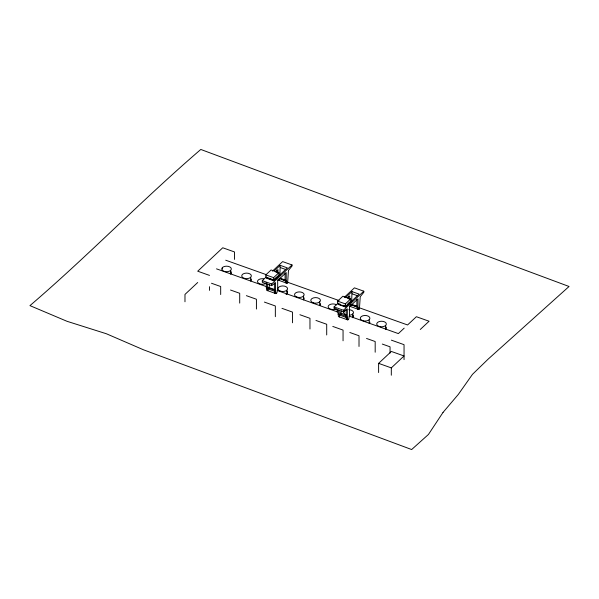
<?xml version="1.0" encoding="UTF-8"?>
<svg xmlns="http://www.w3.org/2000/svg" width="599" height="599" viewBox="0 0 599 599"><rect width="100%" height="100%" fill="white"/><g stroke="black" fill="none" stroke-linecap="round" stroke-linejoin="round"><path stroke-width="0.9" d="M279.86 275.562L280.212 265.342L287.333 267.88L273.608 280.729L266.488 278.198L266.488 277.307M351.643 301.814L351.995 291.593L359.115 294.131L345.391 306.98L338.27 304.449L338.27 303.558L340.644 304.412M268.973 288.404L269.438 284.465M340.756 314.655L341.22 310.716M273.93 279.973L278.857 275.345L278.857 272.725L271.092 269.962L265.836 274.881L265.836 277.502L273.601 280.28L273.93 279.973L267.281 277.592M348.012 303.641L350.64 301.596L350.64 298.976L342.875 296.213L337.619 301.132L337.619 303.753L345.383 306.531L350.64 301.596M197.715 282.503L184.979 294.423L184.979 301.769M266.143 282.661L266.645 290.32L276.019 293.66L275.525 291.136L275.525 282.578L271.676 285.648L262.295 282.309L262.295 280.661L266.368 276.85M272.47 271.13L282.646 261.606L292.027 264.945L292.027 266.031L288.463 270.463L287.625 282.795L287.101 283.29L277.726 279.95M274.342 270.838L280.212 265.342M275.458 271.976L277.958 269.632L277.958 273.062M273.608 280.729L273.601 277.644L278.857 272.725M273.271 280.167L278.857 275.345M271.676 285.648L271.676 284.001L292.027 264.945M267.274 283.919L267.775 290.725L267.775 288.815L268.666 287.977L274.993 290.23M285.079 273.024L285.079 280.736L285.97 282.885L286.494 282.399M276.019 293.66L276.91 292.829L277.681 289.115L277.681 280.549L286.21 272.567L286.21 281.133L287.101 283.29M337.926 309.765L338.428 316.572L347.802 319.911L347.308 317.388L347.308 308.829L343.459 311.899L334.077 308.56L334.077 306.913L338.15 303.101M344.253 297.381L354.436 287.857L363.81 291.196L363.81 292.282L360.246 296.715L359.407 309.047L358.883 309.541L349.509 306.201M345.473 297.703L351.995 291.593M347.24 298.227L349.741 295.884L349.741 299.313M345.391 306.98L345.383 303.895L350.64 298.976M345.054 306.418L345.713 306.224M343.459 311.899L343.459 310.252L363.81 291.196M339.056 310.17L339.558 316.976L339.558 315.067L340.449 314.228L346.776 316.482M356.862 299.275L356.862 306.988L357.753 309.136L358.277 308.65M347.802 319.911L348.693 319.08L349.464 315.366L349.464 306.8L357.992 298.819L357.992 307.384L358.883 309.541M404.198 328.132L398.357 333.598L349.157 316.085M378.613 372.548L378.613 363.361L391.349 351.448L404.048 355.963L391.312 367.883L391.312 375.229M420.266 329.48L429.079 321.236L416.387 316.714L407.582 324.965L359.258 307.759M280.212 267.521L285.745 269.498M351.995 293.772L357.528 295.749M278.528 275.66L278.198 276.424M350.31 301.903L349.981 302.675M280.212 278.191L285.745 280.167M281.792 279.269L284.166 280.115M351.201 304.165L357.528 306.418M279.643 278.722L286.21 281.133M351.995 304.958L355.948 306.366M225.726 260.213L266.136 274.604M287.221 282.114L339.056 300.563M350.64 304.689L357.992 307.384M265.836 274.881L273.601 277.644M337.619 301.132L345.383 303.895M262.295 280.661L271.676 284.001M334.077 306.913L343.459 310.252M216.501 268.854L266.577 286.681M268.337 287.31L274.484 289.497M277.12 290.433L337.739 312.019M340.374 312.955L346.522 315.149M266.143 287.797L267.274 288.201M274.387 283.028L274.387 290.74L275.525 291.136M267.775 288.815L274.889 291.346L274.889 293.263L274.387 290.74M337.926 314.048L339.056 314.453M346.17 309.279L346.17 316.991L347.308 317.388M339.558 315.067L346.671 317.597M209.508 275.405L197.715 271.205L222.746 247.769L234.538 251.969L234.538 259.412M391.357 340.15L404.048 344.672L404.048 359.64M211.492 283.252L220.679 286.517L220.679 294.543M230.518 290.021L239.705 293.293L239.705 303.094M246.369 295.666L256.424 299.245L256.424 309.047M264.399 302.083L275.345 305.984L275.345 316.676M281.972 308.343L292.499 312.094L292.499 322.786M299.897 314.722L309.968 318.309L309.968 329.001M315.95 320.443L326.702 324.269L326.702 334.961M332.782 326.433L343.055 330.094L343.055 340.786M349.823 332.497L359.011 335.769L359.011 346.469M366.536 338.45L375.184 341.527L375.184 352.227M382.297 344.066L390.054 346.821L390.054 353.066M378.613 363.361L391.312 367.883M343.017 305.258L345.391 306.104M350.041 305.168L350.64 306.606L350.64 305.325M346.17 316.991L346.671 319.507L346.671 318.234M385.636 325.474L385.636 329.24A4.822 2.785 0 0 0 386.228 327.144M369.209 319.716L369.209 323.482A4.822 2.785 0 0 0 369.92 322.097M357.753 307.864L357.753 309.136M352.751 313.958L352.751 317.725A4.822 2.785 0 0 0 352.886 314.939M348.611 296.34L348.611 298.908M337.087 309.683L337.087 311.944A4.822 2.785 0 0 0 337.604 311.278M319.716 301.851L319.716 305.617A4.822 2.785 0 0 0 320.3 303.513M303.438 296.146L303.438 299.912A4.822 2.785 0 0 0 304.03 297.808M286.854 290.178L286.854 293.944M285.97 280.976L285.97 282.885M279.381 279.351L278.857 280.354L278.857 279.074M276.828 270.089L276.828 272.657M250.652 277.337L250.652 281.103A4.822 2.785 0 0 0 251.236 279.007M230.637 270.419L230.637 274.185A4.822 2.785 0 0 0 230.772 271.399M222.424 267.498L222.424 269.003M209.508 286.696L209.508 290.373M266.45 282.953A4.822 2.785 0 0 1 260.183 283.978A4.822 2.785 0 0 1 257.862 280.459A4.822 2.785 0 0 1 263.732 278.82M348.783 309.713A4.822 2.785 0 0 1 353.44 312.214A4.822 2.785 0 0 1 349.756 315.201M346.11 314.864A4.822 2.785 0 0 1 346.357 310.042M336.294 308.74A4.822 2.785 0 0 1 329.472 308.627A4.822 2.785 0 0 1 329.675 304.689A4.822 2.785 0 0 1 336.488 304.809M286.996 291.166A4.822 2.785 0 0 1 286.06 294.513M443.013 412.434L428.45 434.455L411.655 449.542L143.595 349.838L106.345 333.74L67.028 321.304L29.95 305.625C88.6 255.414 142.218 199.752 200.8 149.458L569.05 286.487L488.267 359.011L472.476 374.345L458.34 394.382L443.013 412.434M379.002 326.388A4.822 2.785 0 0 0 386.355 324.096A4.822 2.785 0 0 0 379.242 321.566A4.822 2.785 0 0 0 379.002 326.388M362.575 320.622A4.822 2.785 0 0 0 369.92 318.331A4.822 2.785 0 0 0 362.814 315.8A4.822 2.785 0 0 0 362.575 320.622M313.082 302.757A4.822 2.785 0 0 0 320.428 300.466A4.822 2.785 0 0 0 313.322 297.935A4.822 2.785 0 0 0 313.082 302.757M296.805 297.052A4.822 2.785 0 0 0 304.157 294.76A4.822 2.785 0 0 0 297.052 292.23A4.822 2.785 0 0 0 296.805 297.052M280.22 291.092A4.822 2.785 0 0 0 287.572 288.8A4.822 2.785 0 0 0 280.467 286.27A4.822 2.785 0 0 0 280.22 291.092M244.018 278.25A4.822 2.785 0 0 0 251.363 275.959A4.822 2.785 0 0 0 244.257 273.429A4.822 2.785 0 0 0 244.018 278.25M223.996 271.325A4.822 2.785 0 0 0 231.349 269.041A4.822 2.785 0 0 0 224.243 266.51A4.822 2.785 0 0 0 223.996 271.325"/></g></svg>
